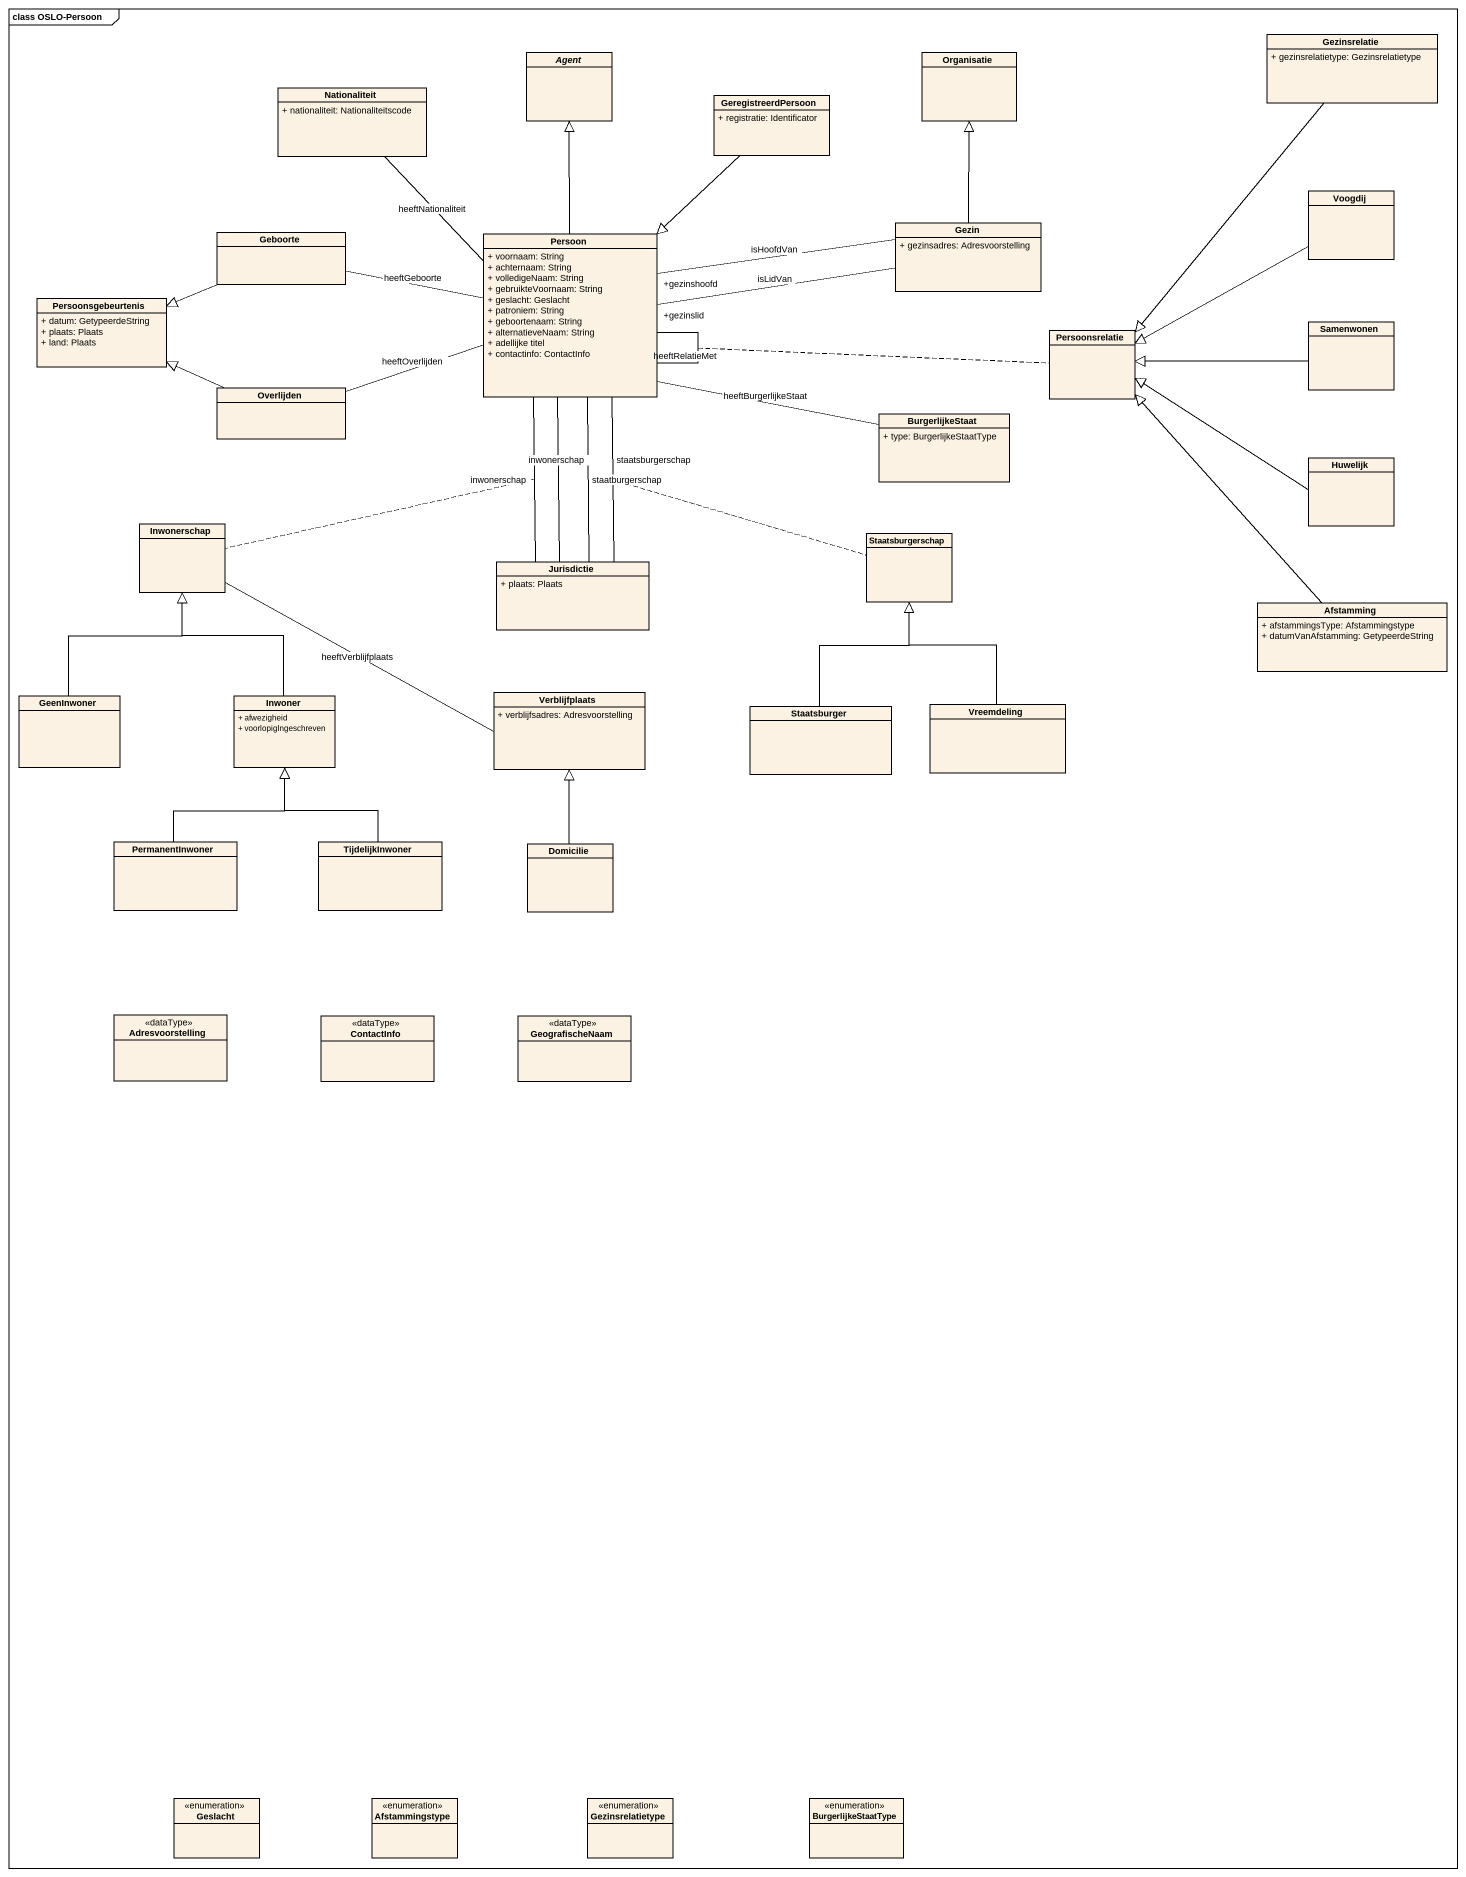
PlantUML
@startuml
mainframe class OSLO-Persoon
hide circle
hide empty members
skinparam classAttributeIconSize 0
abstract class "Agent" as Agent_
class Organisatie
class Gezinsrelatie {
  + gezinsrelatietype: Gezinsrelatietype
}
class Nationaliteit {
  + nationaliteit: Nationaliteitscode
}
class GeregistreerdPersoon {
  + registratie: Identificator
}
class Voogdij
class Geboorte
class Persoon {
  + voornaam: String
  + achternaam: String
  + volledigeNaam: String
  + gebruikteVoornaam: String
  + geslacht: Geslacht
  + patroniem: String
  + geboortenaam: String
  + alternatieveNaam: String
  + adellijke titel
  + contactinfo: ContactInfo
}
class Gezin {
  + gezinsadres: Adresvoorstelling
}
class Persoonsgebeurtenis {
  + datum: GetypeerdeString
  + plaats: Plaats
  + land: Plaats
}
class Samenwonen
class Persoonsrelatie
class Overlijden
class BurgerlijkeStaat {
  + type: BurgerlijkeStaatType
}
class Huwelijk
class Inwonerschap
class Jurisdictie {
  + plaats: Plaats
}
class Staatsburgerschap
class Afstamming {
  + afstammingsType: Afstammingstype
  + datumVanAfstamming: GetypeerdeString
}
class GeenInwoner
class Inwoner {
  + afwezigheid
  + voorlopigIngeschreven
}
class Verblijfplaats {
  + verblijfsadres: Adresvoorstelling
}
class Staatsburger
class Vreemdeling
class PermanentInwoner
class TijdelijkInwoner
class Domicilie
class Adresvoorstelling <<dataType>>
class ContactInfo <<dataType>>
class GeografischeNaam <<dataType>>
enum Geslacht
enum Afstammingstype
enum Gezinsrelatietype
enum BurgerlijkeStaatType
Gezinsrelatie --|> Persoonsrelatie
GeregistreerdPersoon --|> Persoon
Voogdij -left-|> Persoonsrelatie
Geboorte -left-|> Persoonsgebeurtenis
Persoon -up-|> Agent_
Persoon -up- Nationaliteit : heeftNationaliteit
Persoon -left- Geboorte : heeftGeboorte
Persoon -- Persoon : heeftRelatieMet
(Persoon, Persoon) .. Persoonsrelatie
Persoon "+gezinslid" -right- Gezin : isLidVan
Persoon "+gezinshoofd" -right- Gezin : isHoofdVan
Persoon -left- Overlijden : heeftOverlijden
Persoon -right- BurgerlijkeStaat : heeftBurgerlijkeStaat
Persoon -- Jurisdictie : staatburgerschap
Persoon -- Jurisdictie : staatsburgerschap
(Persoon, Jurisdictie) .. Staatsburgerschap
Persoon -- Jurisdictie : inwonerschap
(Persoon, Jurisdictie) .. Inwonerschap
Persoon -- Jurisdictie : inwonerschap
Gezin -up-|> Organisatie
Samenwonen -left-|> Persoonsrelatie
Overlijden -left-|> Persoonsgebeurtenis
Huwelijk -left-|> Persoonsrelatie
Inwonerschap -right- Verblijfplaats : heeftVerblijfplaats
Afstamming -up-|> Persoonsrelatie
GeenInwoner -up-|> Inwonerschap
Inwoner -up-|> Inwonerschap
Staatsburger -up-|> Staatsburgerschap
Vreemdeling -up-|> Staatsburgerschap
PermanentInwoner -up-|> Inwoner
TijdelijkInwoner -up-|> Inwoner
Domicilie -up-|> Verblijfplaats
@enduml
